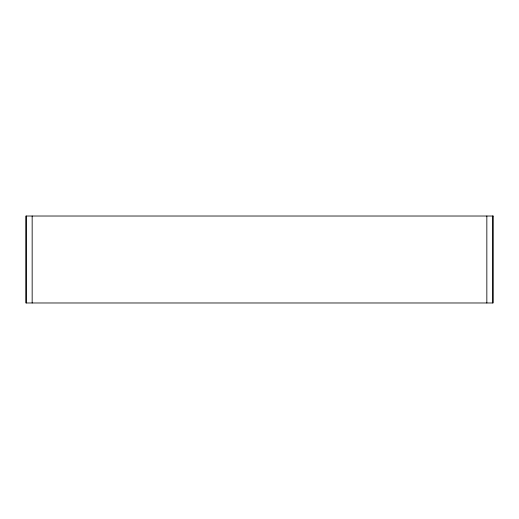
<?xml version="1.0" encoding="UTF-8"?>
<svg xmlns="http://www.w3.org/2000/svg" width="519" height="519" viewBox="0 0 519 519"><rect width="100%" height="100%" fill="white"/><g stroke="black" fill="none" stroke-linecap="round" stroke-linejoin="round"><path stroke-width="0.78" d="M492.803 216.021L492.803 302.979M486.841 216.021L486.841 302.979M32.159 216.021L32.159 302.979M26.197 216.021L26.197 302.979M493.05 216.021L25.95 216.021L25.95 302.979L493.05 302.979L493.05 216.021"/></g></svg>
